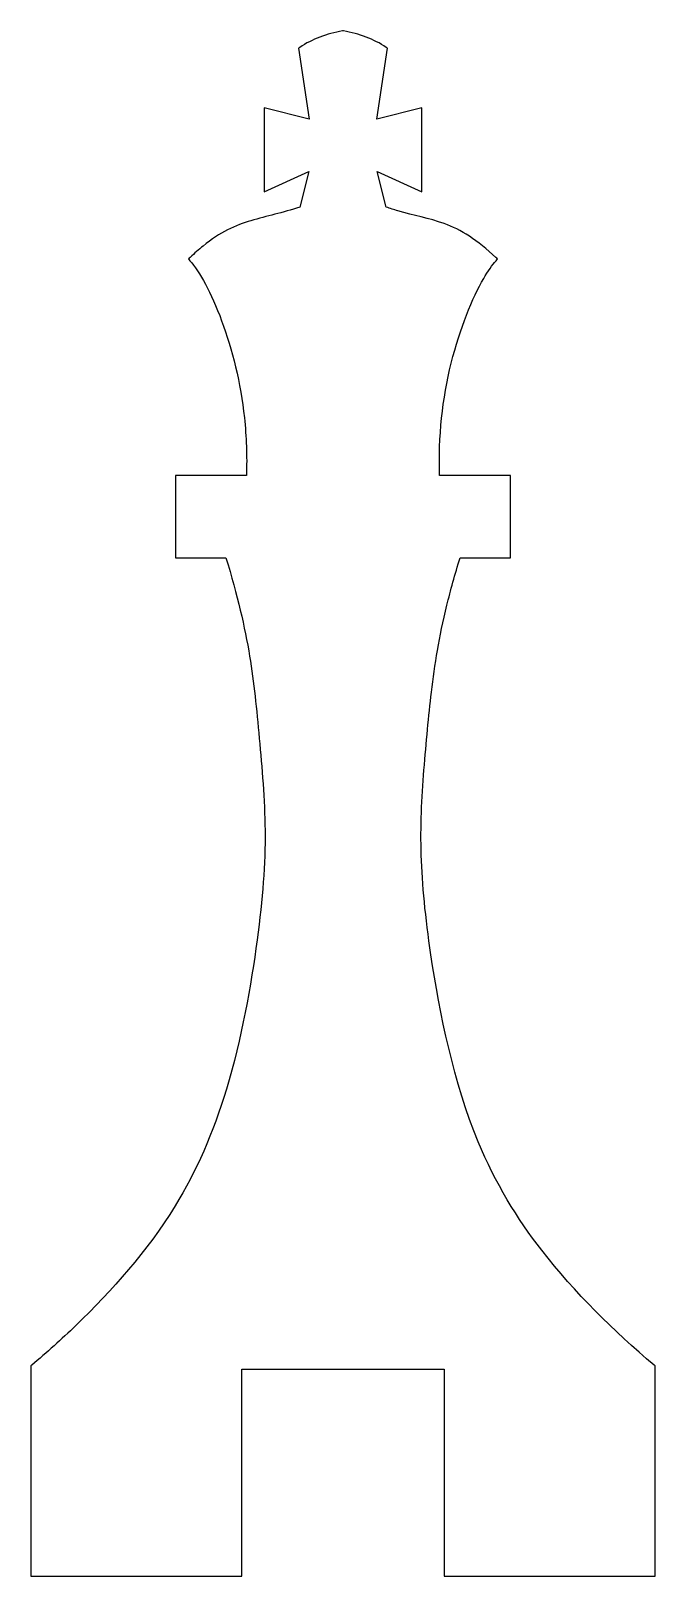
# Model space of a CAD drawing. Header units: millimetres. Extents: x -15.1 to 15.1, y -37.4 to 37.4.
import ezdxf

# ---------------------------------------------------------------- set-up
doc = ezdxf.new("R2010")
doc.units = ezdxf.units.MM
doc.layers.add('PERIMETER', color=5, linetype='CONTINUOUS')

msp = doc.modelspace()

# ---------------------------------------------------------------- linework, layer by layer
at = {"layer": 'PERIMETER'}
for p, q in [((-2.153, 36.525), (-1.633, 33.097)), ((1.633, 33.097), (2.153, 36.525)), ((-3.81, 33.641), (-3.81, 29.58)), ((-1.633, 33.097), (-3.81, 33.641)), ((3.81, 33.641), (1.633, 33.097)), ((3.81, 29.58), (3.81, 33.641)), ((-3.81, 29.58), (-1.662, 30.556)), ((-1.662, 30.556), (-2.092, 28.837)), ((2.092, 28.837), (1.662, 30.556)), ((1.662, 30.556), (3.81, 29.58)), ((-4.674, 15.861), (-8.11, 15.861)), ((-8.11, 15.861), (-8.11, 11.886)), ((8.11, 15.861), (4.674, 15.861)), ((8.11, 11.886), (8.11, 15.861)), ((-8.11, 11.886), (-5.665, 11.886)), ((5.665, 11.886), (8.11, 11.886)), ((-15.11, -27.198), (-15.11, -37.359)), ((-4.89, -37.359), (-4.89, -27.359)), ((-4.89, -27.359), (4.89, -27.359)), ((4.89, -27.359), (4.89, -37.359)), ((15.11, -37.359), (15.11, -27.198)), ((-15.11, -37.359), (-4.89, -37.359)), ((4.89, -37.359), (15.11, -37.359))]:
    msp.add_line(p, q, dxfattribs=at)
for points, knots in [([(0, 37.361), (-0.006, 37.36), (-0.012, 37.359), (-0.018, 37.358), (-0.79, 37.231), (-1.488, 36.966), (-2.094, 36.564), (-2.114, 36.551), (-2.133, 36.538), (-2.153, 36.525)], [-1.00781, -1.00781, -1.00781, -1.00781, -1, -1, -1, 0, 0, 0, 0.032835, 0.032835, 0.032835, 0.032835]), ([(2.153, 36.525), (2.133, 36.538), (2.114, 36.551), (2.094, 36.564), (1.488, 36.966), (0.79, 37.231), (0.018, 37.358), (0.012, 37.359), (0.006, 37.36), (0, 37.361)], [-0.032835, -0.032835, -0.032835, -0.032835, 0, 0, 0, 1, 1, 1, 1.00781, 1.00781, 1.00781, 1.00781]), ([(-2.092, 28.837), (-2.922, 28.568), (-3.69, 28.403), (-4.454, 28.184), (-5.196, 27.972), (-5.958, 27.616), (-6.771, 26.959), (-6.98, 26.79), (-7.191, 26.604), (-7.405, 26.402), (-7.431, 26.377), (-7.457, 26.353), (-7.483, 26.328)], [-0.989692, -0.989692, -0.989692, -0.989692, -0.544035, -0.544035, -0.544035, -0.111004, -0.111004, -0.111004, 0, 0, 0, 0.013599, 0.013599, 0.013599, 0.013599]), ([(7.483, 26.328), (7.457, 26.353), (7.431, 26.377), (7.405, 26.402), (6.523, 27.236), (5.694, 27.761), (4.903, 28.042), (4.157, 28.307), (3.435, 28.432), (2.655, 28.662), (2.47, 28.717), (2.282, 28.775), (2.092, 28.837)], [-0.013599, -0.013599, -0.013599, -0.013599, 0, 0, 0, 0.457149, 0.457149, 0.457149, 0.887719, 0.887719, 0.887719, 0.989692, 0.989692, 0.989692, 0.989692]), ([(-7.483, 26.328), (-7.459, 26.302), (-7.435, 26.275), (-7.412, 26.248), (-6.936, 25.721), (-6.386, 24.719), (-5.874, 23.34), (-5.369, 21.98), (-4.949, 20.322), (-4.773, 18.655), (-4.676, 17.733), (-4.644, 16.8), (-4.674, 15.861)], [-1.019074, -1.019074, -1.019074, -1.019074, -1, -1, -1, -0.607897, -0.607897, -0.607897, -0.221509, -0.221509, -0.221509, -0.00802, -0.00802, -0.00802, -0.00802]), ([(4.674, 15.861), (4.614, 17.719), (4.81, 19.576), (5.241, 21.297), (5.661, 22.974), (6.27, 24.456), (6.81, 25.39), (7.018, 25.749), (7.22, 26.035), (7.412, 26.248), (7.435, 26.275), (7.459, 26.302), (7.483, 26.328)], [0.00802, 0.00802, 0.00802, 0.00802, 0.430142, 0.430142, 0.430142, 0.841571, 0.841571, 0.841571, 1, 1, 1, 1.019074, 1.019074, 1.019074, 1.019074]), ([(-5.665, 11.886), (-5.117, 10.071), (-4.751, 8.522), (-4.521, 7.121), (-4.307, 5.822), (-4.188, 4.588), (-4.053, 3.15), (-3.921, 1.742), (-3.79, 0.199), (-3.775, -1.299), (-3.759, -2.936), (-3.882, -4.568), (-4.157, -6.596), (-4.449, -8.753), (-4.909, -11.37), (-5.647, -13.821), (-6.277, -15.914), (-7.117, -17.819), (-8.127, -19.458), (-9.5, -21.686), (-11.152, -23.523), (-12.939, -25.244), (-13.627, -25.907), (-14.338, -26.547), (-15.071, -27.165), (-15.084, -27.176), (-15.097, -27.187), (-15.11, -27.198)], [-0.9980941, -0.9980941, -0.9980941, -0.9980941, -0.8647876, -0.8647876, -0.8647876, -0.7411283, -0.7411283, -0.7411283, -0.620046, -0.620046, -0.620046, -0.4876341, -0.4876341, -0.4876341, -0.3468139, -0.3468139, -0.3468139, -0.2264911, -0.2264911, -0.2264911, -0.0629754, -0.0629754, -0.0629754, 0, 0, 0, 0.0011165, 0.0011165, 0.0011165, 0.0011165]), ([(15.11, -27.198), (15.097, -27.187), (15.084, -27.176), (15.071, -27.165), (13.082, -25.487), (11.24, -23.677), (9.62, -21.599), (8.432, -20.074), (7.378, -18.364), (6.545, -16.357), (5.377, -13.542), (4.671, -10.113), (4.258, -7.315), (3.987, -5.477), (3.833, -3.942), (3.788, -2.498), (3.744, -1.114), (3.812, 0.262), (3.92, 1.62), (4.027, 2.974), (4.148, 4.23), (4.282, 5.383), (4.438, 6.733), (4.647, 8.03), (5.03, 9.584), (5.207, 10.304), (5.419, 11.07), (5.665, 11.886)], [-0.0011165, -0.0011165, -0.0011165, -0.0011165, 0, 0, 0, 0.1709278, 0.1709278, 0.1709278, 0.2963818, 0.2963818, 0.2963818, 0.4722863, 0.4722863, 0.4722863, 0.5878254, 0.5878254, 0.5878254, 0.6985764, 0.6985764, 0.6985764, 0.808918, 0.808918, 0.808918, 0.9382158, 0.9382158, 0.9382158, 0.9980941, 0.9980941, 0.9980941, 0.9980941])]:
    msp.add_open_spline(points, degree=3, knots=knots, dxfattribs=at)

doc.saveas('drawing.dxf')
